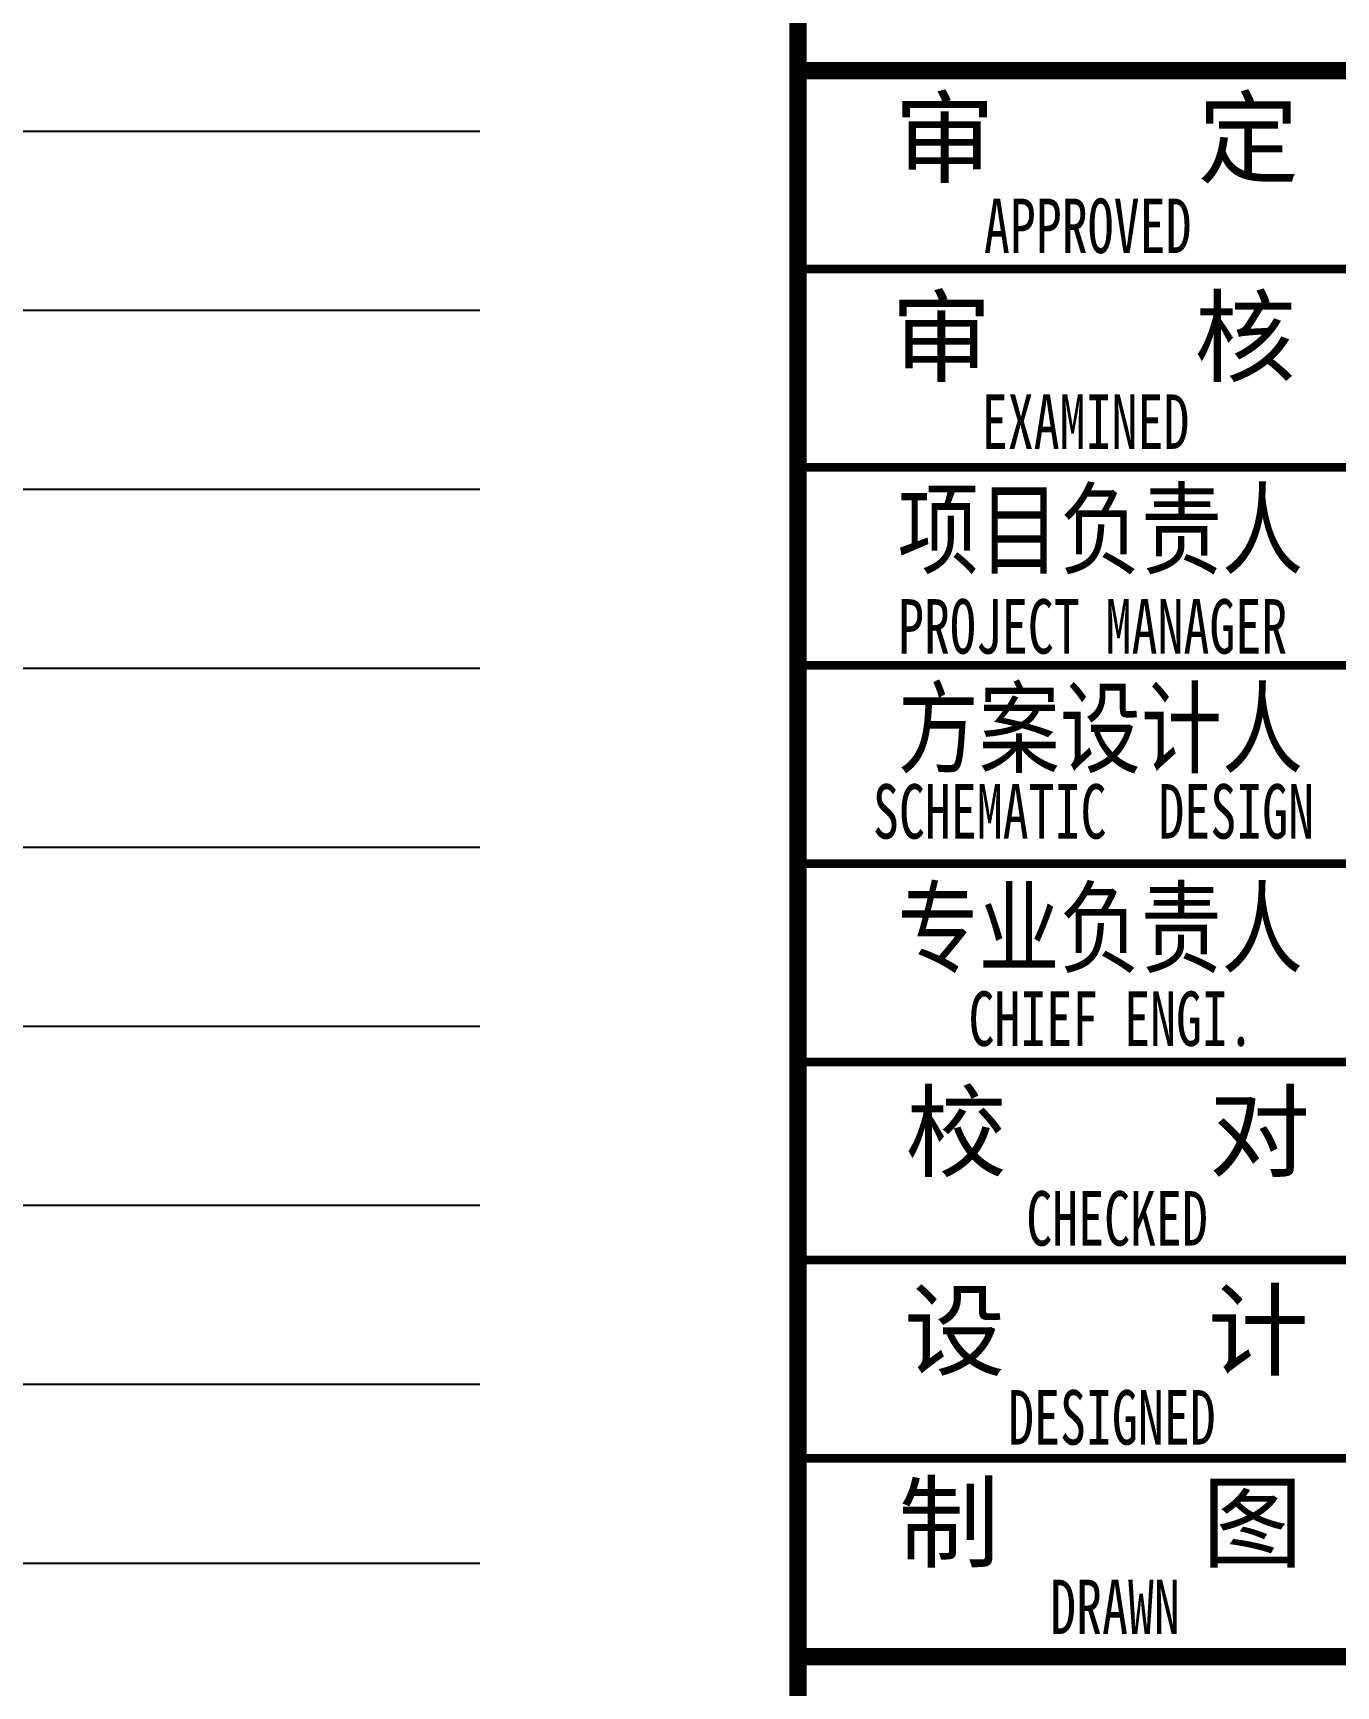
# Model space of a CAD drawing. Extents: x 3002737 to 4077523, y -995787 to -7267.
# Drawn here: x 3465663 to 3470924, y -631705 to -625034 of the extents above; entities that cross this region are included whole.
import ezdxf
from ezdxf.enums import TextEntityAlignment as Align

# ---------------------------------------------------------------- set-up
doc = ezdxf.new("R2010")
doc.units = 0
doc.header["$LTSCALE"] = 1000
doc.header["$MEASUREMENT"] = 0
for name, color, linetype in [('!!电气', 1, 'CONTINUOUS'), ('TEL_TEXT', 7, 'CONTINUOUS'), ('图签文字', 4, 'CONTINUOUS')]:
    doc.layers.add(name, color=color, linetype=linetype)
doc.layers.add('图框', color=147, linetype='CONTINUOUS', lineweight=20)
doc.styles.add('建筑图签-1', font='simhei.ttf', dxfattribs={"width": 0.7})

# ---------------------------------------------------------------- blocks, each defined once
blk = doc.blocks.new('A$C32765AE1')
at = {"layer": '图框'}
for points, const_width in [([(0, 0), (0, 40000)], 70), ([(7000, 13200.3), (0, 13200.3)], 70), ([(0, 13200.3), (7000, 13200.3)], 70), ([(0, 12400.3), (7000, 12400.3)], 35), ([(0, 11600.3), (7000, 11600.3)], 35), ([(0, 10800.3), (7000, 10800.3)], 35), ([(0, 10000.3), (7000, 10000.3)], 35), ([(0, 9200.3), (7000, 9200.3)], 35), ([(0, 8400.3), (7000, 8400.3)], 35), ([(0, 7600.3), (7000, 7600.3)], 35), ([(0, 6800.3), (7000, 6800.3)], 70)]:
    blk.add_lwpolyline(points, dxfattribs=dict(at, const_width=const_width))
at = {"layer": '图签文字', "color": 7, "style": '建筑图签-1'}
for s, p in [('审    定', (387.7, 12779.2)), ('审    核', (374.6, 11976.9)), ('校    对', (433.3, 8768.2)), ('设    计', (427.9, 7966.5)), ('制    图', (404.9, 7191.7))]:
    blk.add_text(s, height=300, dxfattribs=at).set_placement(p)
at = {"layer": '图签文字', "style": '建筑图签-1', "width": 0.7}
for s, p in [('APPROVED ', (750.6, 12464.7)), ('EXAMINED  ', (742, 11674.2, -1799)), ('PROJECT MANAGER', (403.9, 10848, -1799)), ('SCHEMATIC  DESIGN', (302.6, 10101.4, -1799))]:
    blk.add_text(s, height=220, dxfattribs=at).set_placement(p)
at = {"layer": '图签文字', "color": 7, "style": '建筑图签-1', "width": 0.8}
for s, p in [('项目负责人', (402.5, 11200.7)), ('方案设计人', (402.5, 10398.1)), ('专业负责人', (401.2, 9591.6))]:
    blk.add_text(s, height=300, dxfattribs=at).set_placement(p)
at = {"layer": '图签文字', "style": '建筑图签-1', "width": 0.7}
for s, p in [('CHIEF ENGI.', (1264.5, 9374.8)), ('CHECKED  ', (1393, 8568.8)), ('DESIGNED ', (1319.6, 7765.5)), (' DRAWN   ', (1384.6, 7000.5))]:
    blk.add_text(s, height=220, dxfattribs=at).set_placement(p, align=Align.MIDDLE)

msp = doc.modelspace()

# ---------------------------------------------------------------- linework, layer by layer
at = {"layer": 'TEL_TEXT', "color": 0}
for p, q in [((3446096.6, -625429.4), (3467466.7, -625429.4)), ((3446096.6, -626151.9), (3467466.7, -626151.9)), ((3446096.6, -626874.3), (3467466.7, -626874.3)), ((3446096.6, -627596.8), (3467466.7, -627596.8)), ((3446096.6, -628319.2), (3467466.7, -628319.2)), ((3446096.6, -629041.7), (3467466.7, -629041.7)), ((3446096.6, -629764.2), (3467466.7, -629764.2)), ((3446096.6, -630486.6), (3467466.7, -630486.6)), ((3446096.6, -631209.1), (3467466.7, -631209.1))]:
    msp.add_line(p, q, dxfattribs=at)

# ---------------------------------------------------------------- block references
at = {"layer": '!!电气'}
msp.add_blockref('A$C32765AE1', (3468751.8, -638386.6), dxfattribs=at)

doc.saveas('drawing.dxf')
